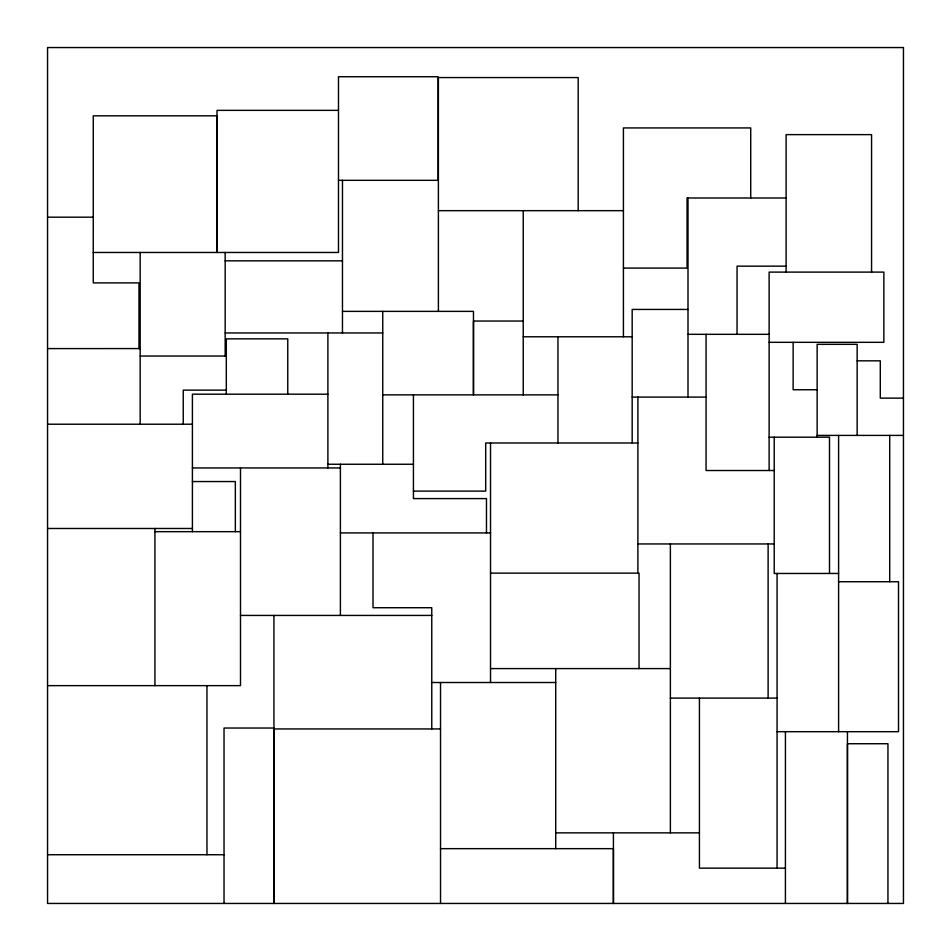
<?xml version="1.0" encoding="UTF-8"?>
<svg xmlns="http://www.w3.org/2000/svg" width="951" height="951" viewBox="0 0 951 951"><rect width="100%" height="100%" fill="white"/><g stroke="black" fill="none" stroke-linecap="round" stroke-linejoin="round"><path stroke-width="1.43" d="M847.448 731.688L847.448 903.45L847.448 743.73L887.949 743.73L887.949 903.45M338.485 110.364L217.018 110.364L217.018 252.467L217.018 115.82L93.269 115.82L93.257 282.887L138.977 282.887L138.977 348.589M338.485 180.321L438.399 180.321M786.108 197.998L687.062 197.998L687.062 268.075L623.416 268.075M438.399 210.67L623.416 210.67M47.55 217.185L93.257 217.185M93.269 252.467L338.485 252.467L338.485 76.734L438.126 76.734L438.126 180.321M225.173 260.836L342.467 260.836M786.108 266.161L737.049 266.161L737.049 334.324M688.001 309.432L632.177 309.432L632.177 442.988M342.467 311.369L473.467 311.369L473.467 394.867L473.467 321.046L523.228 321.046M225.173 332.957L382.742 332.957M688.001 334.324L769.121 334.324M523.228 336.785L632.177 336.785M769.121 342.324L883.859 342.324L883.859 272.105L769.121 272.105L769.121 470.519M47.55 348.589L140.177 348.577M140.177 356.043L226.314 356.043M857.148 360.833L880.293 360.833L880.293 398.124L903.438 398.124M817.135 389.755L793.134 389.755L793.134 342.324M226.314 390.136L183.246 390.136L183.246 424.217M327.893 394.19L192.411 394.19L192.411 531.668M382.742 394.867L557.952 394.867M632.177 397.09L706.058 397.09M47.55 424.217L192.411 424.217M817.135 435.403L903.438 435.403M769.121 437.187L829.498 437.187L829.498 573.465M637.895 442.988L485.688 442.988L485.688 491.108L413.435 491.108M327.893 464.254L413.435 464.254M192.411 467.94L340.399 467.94M774.221 470.519L706.058 470.519L706.058 334.324M192.411 481.551L235.349 481.551L235.349 531.668M47.55 528.483L192.411 528.483M154.93 531.668L240.496 531.668M340.399 532.929L490.526 532.929M637.895 543.948L774.221 543.948M490.526 573.132L639.036 573.132L639.036 668.589M838.604 573.465L774.221 573.465L774.221 437.187M838.604 581.739L898.505 581.739L898.505 731.688L777.074 731.688M240.496 615.428L431.766 615.428M490.526 668.589L670.384 668.589M431.766 682.509L555.717 682.509M47.55 685.635L240.496 685.635L240.496 467.94M670.384 698.093L777.074 698.093M273.936 728.942L440.527 728.942M555.717 832.862L699.425 832.862M440.527 848.661L613.419 848.661L613.419 903.45L613.419 832.862M47.55 854.735L224.032 854.735M785.419 868.156L699.425 868.156L699.425 698.093M889.708 435.403L889.708 581.739M871.568 272.105L871.568 134.626L786.108 134.626L786.108 272.105M857.148 435.403L857.148 344.333L817.135 344.333L817.135 437.187M838.604 435.403L838.604 731.688M785.431 731.688L785.419 903.45M777.074 573.465L777.074 868.156M768.123 543.948L768.123 698.093M750.719 197.998L750.719 127.933L623.416 127.933L623.416 336.785M688.001 197.998L688.001 397.09M670.384 543.948L670.384 832.862M637.895 397.09L637.895 573.132M578.184 210.67L578.184 77.566L438.399 77.566L438.399 311.369M557.952 336.785L557.952 442.988M555.717 668.589L555.717 848.661M523.228 210.67L523.228 394.867M490.526 442.988L490.526 682.509M486.472 532.929L486.472 498.597L413.435 498.597L413.435 394.867M440.527 682.509L440.527 903.45M431.766 728.942L431.766 607.725L373.006 607.725L373.006 532.929M382.742 311.369L382.742 464.254M342.467 180.321L342.467 332.957M340.399 464.254L340.399 615.428M327.893 332.957L327.893 467.94M287.761 394.19L287.761 338.853L226.314 338.853L226.314 394.19M273.936 615.428L273.936 903.45L273.936 728.038L224.032 728.038L224.032 903.45M225.173 252.467L225.173 356.043M206.961 685.635L206.961 854.735M154.93 528.483L154.93 685.635M140.177 252.467L140.177 424.217M903.45 47.55L47.55 47.55L47.55 903.45L903.45 903.45L903.45 47.55"/></g></svg>
